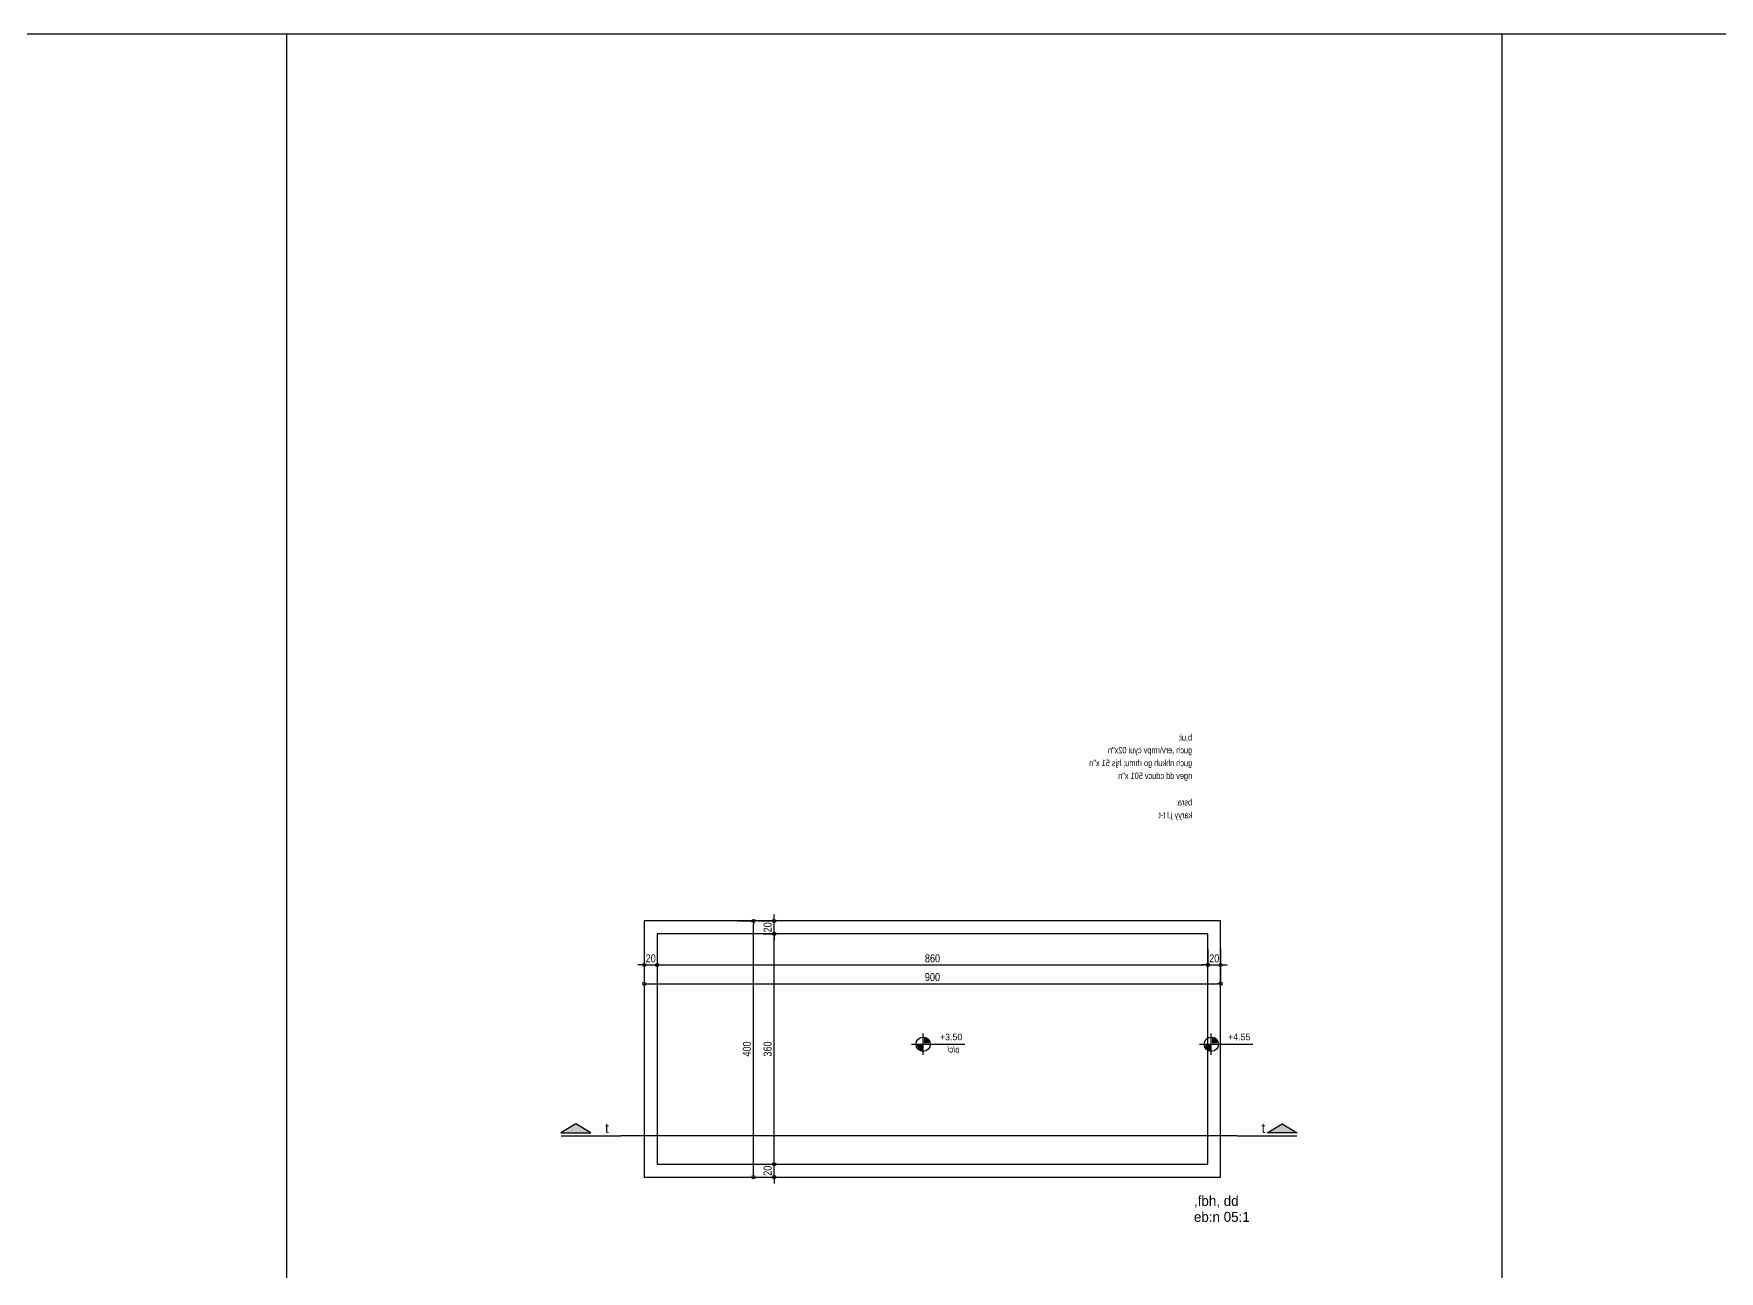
# Model space of a CAD drawing. Header units: millimetres. Extents: x 16987892 to 17014545, y 63475219 to 63484768.
# Drawn here: x 16990600 to 16993233, y 63481819 to 63483751 of the extents above; entities that cross this region are included whole.
import ezdxf

# ---------------------------------------------------------------- set-up
doc = ezdxf.new("R2010")
doc.units = ezdxf.units.MM
doc.header["$LTSCALE"] = 0.01
for name, color, linetype in [('DIM 50', 5, 'Continuous'), ('Symbols', 1, 'Continuous'), ('Text50', 2, 'Continuous'), ('wall', 2, 'Continuous')]:
    doc.layers.add(name, color=color, linetype=linetype)
doc.styles.add('DIM', font='oron_.shx', dxfattribs={"width": 0.85})
doc.styles.add('MIRYL', font='techno_m')
doc.styles.add('mvt-mirym', font='mvt-mirym.shx')
doc.styles.get("Standard").update_dxf_attribs({"font": 'arial.ttf'})
doc.dimstyles.new('RIKI 1_50', dxfattribs={"dimscale": 5, "dimtxt": 2.5, "dimasz": 1, "dimexe": 0.1, "dimexo": 3, "dimgap": 0.8, "dimtad": 1, "dimdec": 1, "dimrnd": 1, "dimdsep": 46, "dimtxsty": 'DIM', "dimblk": 'DOTBLANK', "dimcen": 0.15, "dimdle": 0.1, "dimclrt": 7, "dimadec": 0, "dimazin": 0, "dimtfac": 1, "dimtdec": 1, "dimtix": 1, "dimtmove": 2, "dimatfit": 3, "dimfxl": 5, "dimfxlon": 1, "dimtolj": 1, "dimarcsym": 0})

# ---------------------------------------------------------------- blocks, each defined once
blk = doc.blocks.new('level')
for p, q in [((-36.4, 0), (129.8, 0)), ((0, -33.1), (0, 33.1))]:
    blk.add_line(p, q)
at = {"const_width": 16.9}
for points in [[(-10.7, -2.3, 0.414214), (-2.3, -10.7, -0.579856)], [(2.3, 10.7, -0.414214), (10.7, 2.3, 0.579856)]]:
    blk.add_lwpolyline(points, format="xyb", dxfattribs=at)
blk.add_circle((0, 0), 22.3)
blk.add_attdef('LEVEL', (51.9, 12.6), '', height=20)
blk = doc.blocks.new('_DotBlank')
at = {"color": 0, "linetype": 'ByBlock', "lineweight": -2}
blk.add_line((-0.5, 0), (-1, 0), dxfattribs=at)
blk.add_circle((0, 0), 0.5, dxfattribs=at)
blk = doc.blocks.new('*D408')
at = {"layer": 'DEFPOINTS', "color": 0, "ltscale": 100, "transparency": 16777216}
for p in [(16991553.9, 63482365.6), (16991724.3, 63482365.6), (16991553.9, 63481965.6)]:
    blk.add_point(p, dxfattribs=at)
at = {"layer": 'DIM 50', "color": 0, "lineweight": -2, "ltscale": 100, "transparency": 16777216}
for p, q in [((16991699.3, 63482365.6), (16991724.8, 63482365.6)), ((16991724.3, 63481970.6), (16991724.3, 63482360.6)), ((16991699.3, 63481965.6), (16991724.8, 63481965.6))]:
    blk.add_line(p, q, dxfattribs=at)
at = {"layer": 'DIM 50', "color": 0, "lineweight": -2, "ltscale": 100, "transparency": 16777216, "xscale": 5, "yscale": 5, "zscale": 5}
for p, rotation in [((16991724.3, 63482365.6), 90), ((16991724.3, 63481965.6), 270)]:
    blk.add_blockref('_DotBlank', p, dxfattribs=dict(at, rotation=rotation))
at = {"layer": 'DIM 50', "color": 7, "ltscale": 100, "transparency": 16777216, "insert": (16991714.1, 63482165.6), "char_height": 12.5, "attachment_point": 5, "rotation": 90, "style": 'DIM'}
blk.add_mtext('\\A1;400', dxfattribs=at)
blk = doc.blocks.new('*D402')
at = {"layer": 'DEFPOINTS', "color": 0, "ltscale": 100, "transparency": 16777216}
for p in [(16991756.8, 63481985.6), (16991759.3, 63481985.6), (16991756.8, 63481965.6)]:
    blk.add_point(p, dxfattribs=at)
at = {"layer": 'DIM 50', "color": 0, "lineweight": -2, "ltscale": 100, "transparency": 16777216}
for p, q in [((16991756.8, 63481990.6), (16991756.8, 63481995.6)), ((16991756.8, 63481985.6), (16991756.3, 63481985.6)), ((16991756.8, 63481965.6), (16991756.8, 63481985.6)), ((16991756.8, 63481965.6), (16991757.3, 63481965.6)), ((16991756.8, 63481960.6), (16991756.8, 63481955.6))]:
    blk.add_line(p, q, dxfattribs=at)
at = {"layer": 'DIM 50', "color": 0, "lineweight": -2, "ltscale": 100, "transparency": 16777216, "xscale": 5, "yscale": 5, "zscale": 5}
for p, rotation in [((16991756.8, 63481985.6), 270), ((16991756.8, 63481965.6), 90)]:
    blk.add_blockref('_DotBlank', p, dxfattribs=dict(at, rotation=rotation))
at = {"layer": 'DIM 50', "color": 7, "ltscale": 100, "transparency": 16777216, "insert": (16991746.5, 63481975.6), "char_height": 12.5, "attachment_point": 5, "rotation": 90, "style": 'DIM'}
blk.add_mtext('\\A1;20', dxfattribs=at)
blk = doc.blocks.new('*D403')
at = {"layer": 'DEFPOINTS', "color": 0, "ltscale": 100, "transparency": 16777216}
for p in [(16991724.3, 63482345.6), (16991756.8, 63482345.6), (16991759.3, 63481985.6)]:
    blk.add_point(p, dxfattribs=at)
at = {"layer": 'DIM 50', "color": 0, "lineweight": -2, "ltscale": 100, "transparency": 16777216}
for p, q in [((16991739.3, 63482345.6), (16991757.3, 63482345.6)), ((16991756.8, 63481990.6), (16991756.8, 63482340.6)), ((16991756.8, 63481985.6), (16991756.3, 63481985.6))]:
    blk.add_line(p, q, dxfattribs=at)
at = {"layer": 'DIM 50', "color": 0, "lineweight": -2, "ltscale": 100, "transparency": 16777216, "xscale": 5, "yscale": 5, "zscale": 5}
for p, rotation in [((16991756.8, 63482345.6), 90), ((16991756.8, 63481985.6), 270)]:
    blk.add_blockref('_DotBlank', p, dxfattribs=dict(at, rotation=rotation))
at = {"layer": 'DIM 50', "color": 7, "ltscale": 100, "transparency": 16777216, "insert": (16991746.5, 63482165.6), "char_height": 12.5, "attachment_point": 5, "rotation": 90, "style": 'DIM'}
blk.add_mtext('\\A1;360', dxfattribs=at)
blk = doc.blocks.new('*D409')
at = {"layer": 'DEFPOINTS', "color": 0, "ltscale": 100, "transparency": 16777216}
for p in [(16991650.7, 63482365.6), (16991756.8, 63482365.6), (16991724.3, 63482345.6)]:
    blk.add_point(p, dxfattribs=at)
at = {"layer": 'DIM 50', "color": 0, "lineweight": -2, "ltscale": 100, "transparency": 16777216}
for p, q in [((16991731.8, 63482365.6), (16991757.3, 63482365.6)), ((16991756.8, 63482370.6), (16991756.8, 63482375.6)), ((16991756.8, 63482345.6), (16991756.8, 63482365.6)), ((16991739.3, 63482345.6), (16991757.3, 63482345.6)), ((16991756.8, 63482340.6), (16991756.8, 63482335.6))]:
    blk.add_line(p, q, dxfattribs=at)
at = {"layer": 'DIM 50', "color": 0, "lineweight": -2, "ltscale": 100, "transparency": 16777216, "xscale": 5, "yscale": 5, "zscale": 5}
for p, rotation in [((16991756.8, 63482365.6), 270), ((16991756.8, 63482345.6), 90)]:
    blk.add_blockref('_DotBlank', p, dxfattribs=dict(at, rotation=rotation))
at = {"layer": 'DIM 50', "color": 7, "ltscale": 100, "transparency": 16777216, "insert": (16991746.5, 63482355.6), "char_height": 12.5, "attachment_point": 5, "rotation": 90, "style": 'DIM'}
blk.add_mtext('\\A1;20', dxfattribs=at)
blk = doc.blocks.new('*D410')
at = {"layer": 'DEFPOINTS', "color": 0, "ltscale": 100, "transparency": 16777216}
for p in [(16991553.9, 63482365.6), (16991573.9, 63482345.6), (16991573.9, 63482296.8)]:
    blk.add_point(p, dxfattribs=at)
at = {"layer": 'DIM 50', "color": 0, "lineweight": -2, "ltscale": 100, "transparency": 16777216}
for p, q in [((16991553.9, 63482321.8), (16991553.9, 63482296.3)), ((16991573.9, 63482321.8), (16991573.9, 63482296.3)), ((16991548.9, 63482296.8), (16991543.9, 63482296.8)), ((16991553.9, 63482296.8), (16991573.9, 63482296.8)), ((16991578.9, 63482296.8), (16991583.9, 63482296.8))]:
    blk.add_line(p, q, dxfattribs=at)
at = {"layer": 'DIM 50', "color": 0, "lineweight": -2, "ltscale": 100, "transparency": 16777216, "xscale": 5, "yscale": 5, "zscale": 5}
blk.add_blockref('_DotBlank', (16991553.9, 63482296.8), dxfattribs=at)
at = {"layer": 'DIM 50', "color": 0, "lineweight": -2, "ltscale": 100, "transparency": 16777216, "xscale": 5, "yscale": 5, "zscale": 5, "rotation": 180}
blk.add_blockref('_DotBlank', (16991573.9, 63482296.8), dxfattribs=at)
at = {"layer": 'DIM 50', "color": 7, "ltscale": 100, "transparency": 16777216, "insert": (16991563.9, 63482307.1), "char_height": 12.5, "attachment_point": 5, "style": 'DIM'}
blk.add_mtext('\\A1;20', dxfattribs=at)
blk = doc.blocks.new('*D406')
at = {"layer": 'DEFPOINTS', "color": 0, "ltscale": 100, "transparency": 16777216}
for p in [(16991573.9, 63482345.6), (16992433.9, 63482345.6), (16992433.9, 63482296.8)]:
    blk.add_point(p, dxfattribs=at)
at = {"layer": 'DIM 50', "color": 0, "lineweight": -2, "ltscale": 100, "transparency": 16777216}
for p, q in [((16991573.9, 63482321.8), (16991573.9, 63482296.3)), ((16992433.9, 63482321.8), (16992433.9, 63482296.3)), ((16991578.9, 63482296.8), (16992428.9, 63482296.8))]:
    blk.add_line(p, q, dxfattribs=at)
at = {"layer": 'DIM 50', "color": 0, "lineweight": -2, "ltscale": 100, "transparency": 16777216, "xscale": 5, "yscale": 5, "zscale": 5, "rotation": 180}
blk.add_blockref('_DotBlank', (16991573.9, 63482296.8), dxfattribs=at)
at = {"layer": 'DIM 50', "color": 0, "lineweight": -2, "ltscale": 100, "transparency": 16777216, "xscale": 5, "yscale": 5, "zscale": 5}
blk.add_blockref('_DotBlank', (16992433.9, 63482296.8), dxfattribs=at)
at = {"layer": 'DIM 50', "color": 7, "ltscale": 100, "transparency": 16777216, "insert": (16992003.9, 63482307.1), "char_height": 12.5, "attachment_point": 5, "style": 'DIM'}
blk.add_mtext('\\A1;860', dxfattribs=at)
blk = doc.blocks.new('*D407')
at = {"layer": 'DEFPOINTS', "color": 0, "ltscale": 100, "transparency": 16777216}
for p in [(16992453.9, 63482365.6), (16992433.9, 63482345.6), (16992453.9, 63482296.8)]:
    blk.add_point(p, dxfattribs=at)
at = {"layer": 'DIM 50', "color": 0, "lineweight": -2, "ltscale": 100, "transparency": 16777216}
for p, q in [((16992433.9, 63482321.8), (16992433.9, 63482296.3)), ((16992453.9, 63482321.8), (16992453.9, 63482296.3)), ((16992428.9, 63482296.8), (16992423.9, 63482296.8)), ((16992433.9, 63482296.8), (16992453.9, 63482296.8)), ((16992458.9, 63482296.8), (16992463.9, 63482296.8))]:
    blk.add_line(p, q, dxfattribs=at)
at = {"layer": 'DIM 50', "color": 0, "lineweight": -2, "ltscale": 100, "transparency": 16777216, "xscale": 5, "yscale": 5, "zscale": 5}
blk.add_blockref('_DotBlank', (16992433.9, 63482296.8), dxfattribs=at)
at = {"layer": 'DIM 50', "color": 0, "lineweight": -2, "ltscale": 100, "transparency": 16777216, "xscale": 5, "yscale": 5, "zscale": 5, "rotation": 180}
blk.add_blockref('_DotBlank', (16992453.9, 63482296.8), dxfattribs=at)
at = {"layer": 'DIM 50', "color": 7, "ltscale": 100, "transparency": 16777216, "insert": (16992443.9, 63482307.1), "char_height": 12.5, "attachment_point": 5, "style": 'DIM'}
blk.add_mtext('\\A1;20', dxfattribs=at)
blk = doc.blocks.new('*D397')
at = {"layer": 'DEFPOINTS', "color": 0, "ltscale": 100, "transparency": 16777216}
for p in [(16991553.9, 63482365.6), (16992453.9, 63482365.6), (16992453.9, 63482267.5)]:
    blk.add_point(p, dxfattribs=at)
at = {"layer": 'DIM 50', "color": 0, "lineweight": -2, "ltscale": 100, "transparency": 16777216}
for p, q in [((16991553.9, 63482292.5), (16991553.9, 63482267)), ((16992453.9, 63482292.5), (16992453.9, 63482267)), ((16991558.9, 63482267.5), (16992448.9, 63482267.5))]:
    blk.add_line(p, q, dxfattribs=at)
at = {"layer": 'DIM 50', "color": 0, "lineweight": -2, "ltscale": 100, "transparency": 16777216, "xscale": 5, "yscale": 5, "zscale": 5, "rotation": 180}
blk.add_blockref('_DotBlank', (16991553.9, 63482267.5), dxfattribs=at)
at = {"layer": 'DIM 50', "color": 0, "lineweight": -2, "ltscale": 100, "transparency": 16777216, "xscale": 5, "yscale": 5, "zscale": 5}
blk.add_blockref('_DotBlank', (16992453.9, 63482267.5), dxfattribs=at)
at = {"layer": 'DIM 50', "color": 7, "ltscale": 100, "transparency": 16777216, "insert": (16992003.9, 63482277.8), "char_height": 12.5, "attachment_point": 5, "style": 'DIM'}
blk.add_mtext('\\A1;900', dxfattribs=at)
blk = doc.blocks.new('sec')
h = blk.add_hatch(color=256)
h.dxf.hatch_style = 1
h.paths.add_polyline_path([(1000, 50), (750, 200), (500, 50)])
for p, q in [((500, 50), (750, 200)), ((1000, 50), (500, 50)), ((750, 200), (1000, 50))]:
    blk.add_line(p, q)
at = {"const_width": 20}
blk.add_lwpolyline([(0, 0), (1000, 0)], dxfattribs=at)

msp = doc.modelspace()

# ---------------------------------------------------------------- linework, layer by layer
at = {"layer": 'Symbols', "ltscale": 100}
msp.add_line((16992479.46, 63482029.83), (16991517.47, 63482029.83), dxfattribs=at)
at = {"layer": 'wall', "ltscale": 100}
for p, q in [((16990994.88, 63483750.93), (16990994.88, 63479455.8)), ((16992892.94, 63483750.93), (16992892.94, 63479455.8)), ((16991553.88, 63482365.61), (16991553.88, 63481965.61)), ((16992453.88, 63482365.61), (16991553.88, 63482365.61)), ((16992453.88, 63481965.61), (16992453.88, 63482365.61)), ((16991573.88, 63482345.61), (16991573.88, 63481985.61)), ((16992433.88, 63482345.61), (16991573.88, 63482345.61)), ((16992433.88, 63481985.61), (16992433.88, 63482345.61)), ((16991573.88, 63481985.61), (16992433.88, 63481985.61)), ((16991553.88, 63481965.61), (16992453.88, 63481965.61))]:
    msp.add_line(p, q, dxfattribs=at)
msp.add_lwpolyline([(16992892.94, 63479455.8), (16987892.31, 63479455.8), (16987892.31, 63483750.93), (17002015.49, 63483750.93), (17002015.49, 63479455.8)], dxfattribs=at)

# ---------------------------------------------------------------- block references
at = {"layer": 'Symbols', "xscale": -0.09375, "yscale": 0.09375, "zscale": 0.09375, "rotation": 359.9999999999438}
msp.add_blockref('sec', (16991517.47, 63482029.83), dxfattribs=at)
at = {"layer": 'Symbols', "xscale": 0.09375, "yscale": 0.09375, "zscale": 0.09375}
msp.add_blockref('sec', (16992479.46, 63482029.83), dxfattribs=at)
at = {"layer": 'Text50', "xscale": 0.4999999999999999, "yscale": 0.4999999999999999, "zscale": 0.4999999999999999}
for p, values in [((16991989.37, 63482173.09), {'LEVEL': '+3.50'}), ((16992439.36, 63482173.09), {'LEVEL': '+4.55'})]:
    msp.add_blockref('level', p, dxfattribs=at).add_auto_attribs(values)

# ---------------------------------------------------------------- texts
at = {"layer": 'Symbols', "style": 'mvt-mirym'}
for s, height, p in [('t', 15.62, (16991492.57, 63482034.51)), ('t', 15.62, (16992517.9, 63482034.51)), (',fbh, dd', 15.625, (16992412.25, 63481920.72)), ('eb:n 05:1', 15.625, (16992412.25, 63481895.72))]:
    msp.add_text(s, height=height, dxfattribs=at).set_placement(p)
at = {"layer": 'Text50', "style": 'MIRYL', "text_generation_flag": 2}
for s, p in [('b,ui:', (16992409.44, 63482647.28)), ('guch ,erv\\rmpv cyui 02x"n', (16992409.44, 63482627.28)), ('guch nhkuh go rhmu; hjs 51 x"n', (16992409.44, 63482607.28)), ('ngev dd cducv 501 x"n', (16992409.44, 63482587.28)), ('bsra:', (16992409.44, 63482545.92)), ('karyy j,l t-t', (16992409.44, 63482525.92)), ('p/c/', (16992045.84, 63482159.97))]:
    msp.add_text(s, height=10, rotation=360, dxfattribs=at).set_placement(p)

# ---------------------------------------------------------------- dimensions: what is measured, and where the dimension line sits
at = {"layer": 'DIM 50', "ltscale": 100}
for base, p1, p2, picture, middle in [((16991573.88, 63482296.8), (16991553.88, 63482365.61), (16991573.88, 63482345.61), '*D410', (16991563.88, 63482307.05)), ((16992453.88, 63482267.54), (16991553.88, 63482365.61), (16992453.88, 63482365.61), '*D397', (16992003.88, 63482277.79)), ((16992453.88, 63482296.8), (16992433.88, 63482345.61), (16992453.88, 63482365.61), '*D407', (16992443.88, 63482307.05)), ((16992433.88, 63482296.8), (16991573.88, 63482345.61), (16992433.88, 63482345.61), '*D406', (16992003.88, 63482307.05))]:
    dim = msp.add_linear_dim(base=base, p1=p1, p2=p2, dimstyle='RIKI 1_50', dxfattribs=at)
    dim.commit()
    dim.dimension.update_dxf_attribs({"geometry": picture, "text_midpoint": middle})
for base, p1, p2, picture, middle in [((16991724.34, 63482365.61), (16991553.88, 63481965.61), (16991553.88, 63482365.61), '*D408', (16991714.09, 63482165.61)), ((16991756.79, 63482365.61), (16991724.34, 63482345.61), (16991650.68, 63482365.61), '*D409', (16991746.54, 63482355.61)), ((16991756.79, 63482345.61), (16991759.29, 63481985.61), (16991724.34, 63482345.61), '*D403', (16991746.54, 63482165.61)), ((16991756.79, 63481985.61), (16991756.79, 63481965.61), (16991759.29, 63481985.61), '*D402', (16991746.54, 63481975.61))]:
    dim = msp.add_linear_dim(base=base, p1=p1, p2=p2, angle=90, dimstyle='RIKI 1_50', dxfattribs=at)
    dim.commit()
    dim.dimension.update_dxf_attribs({"geometry": picture, "text_midpoint": middle})

doc.saveas('drawing.dxf')
